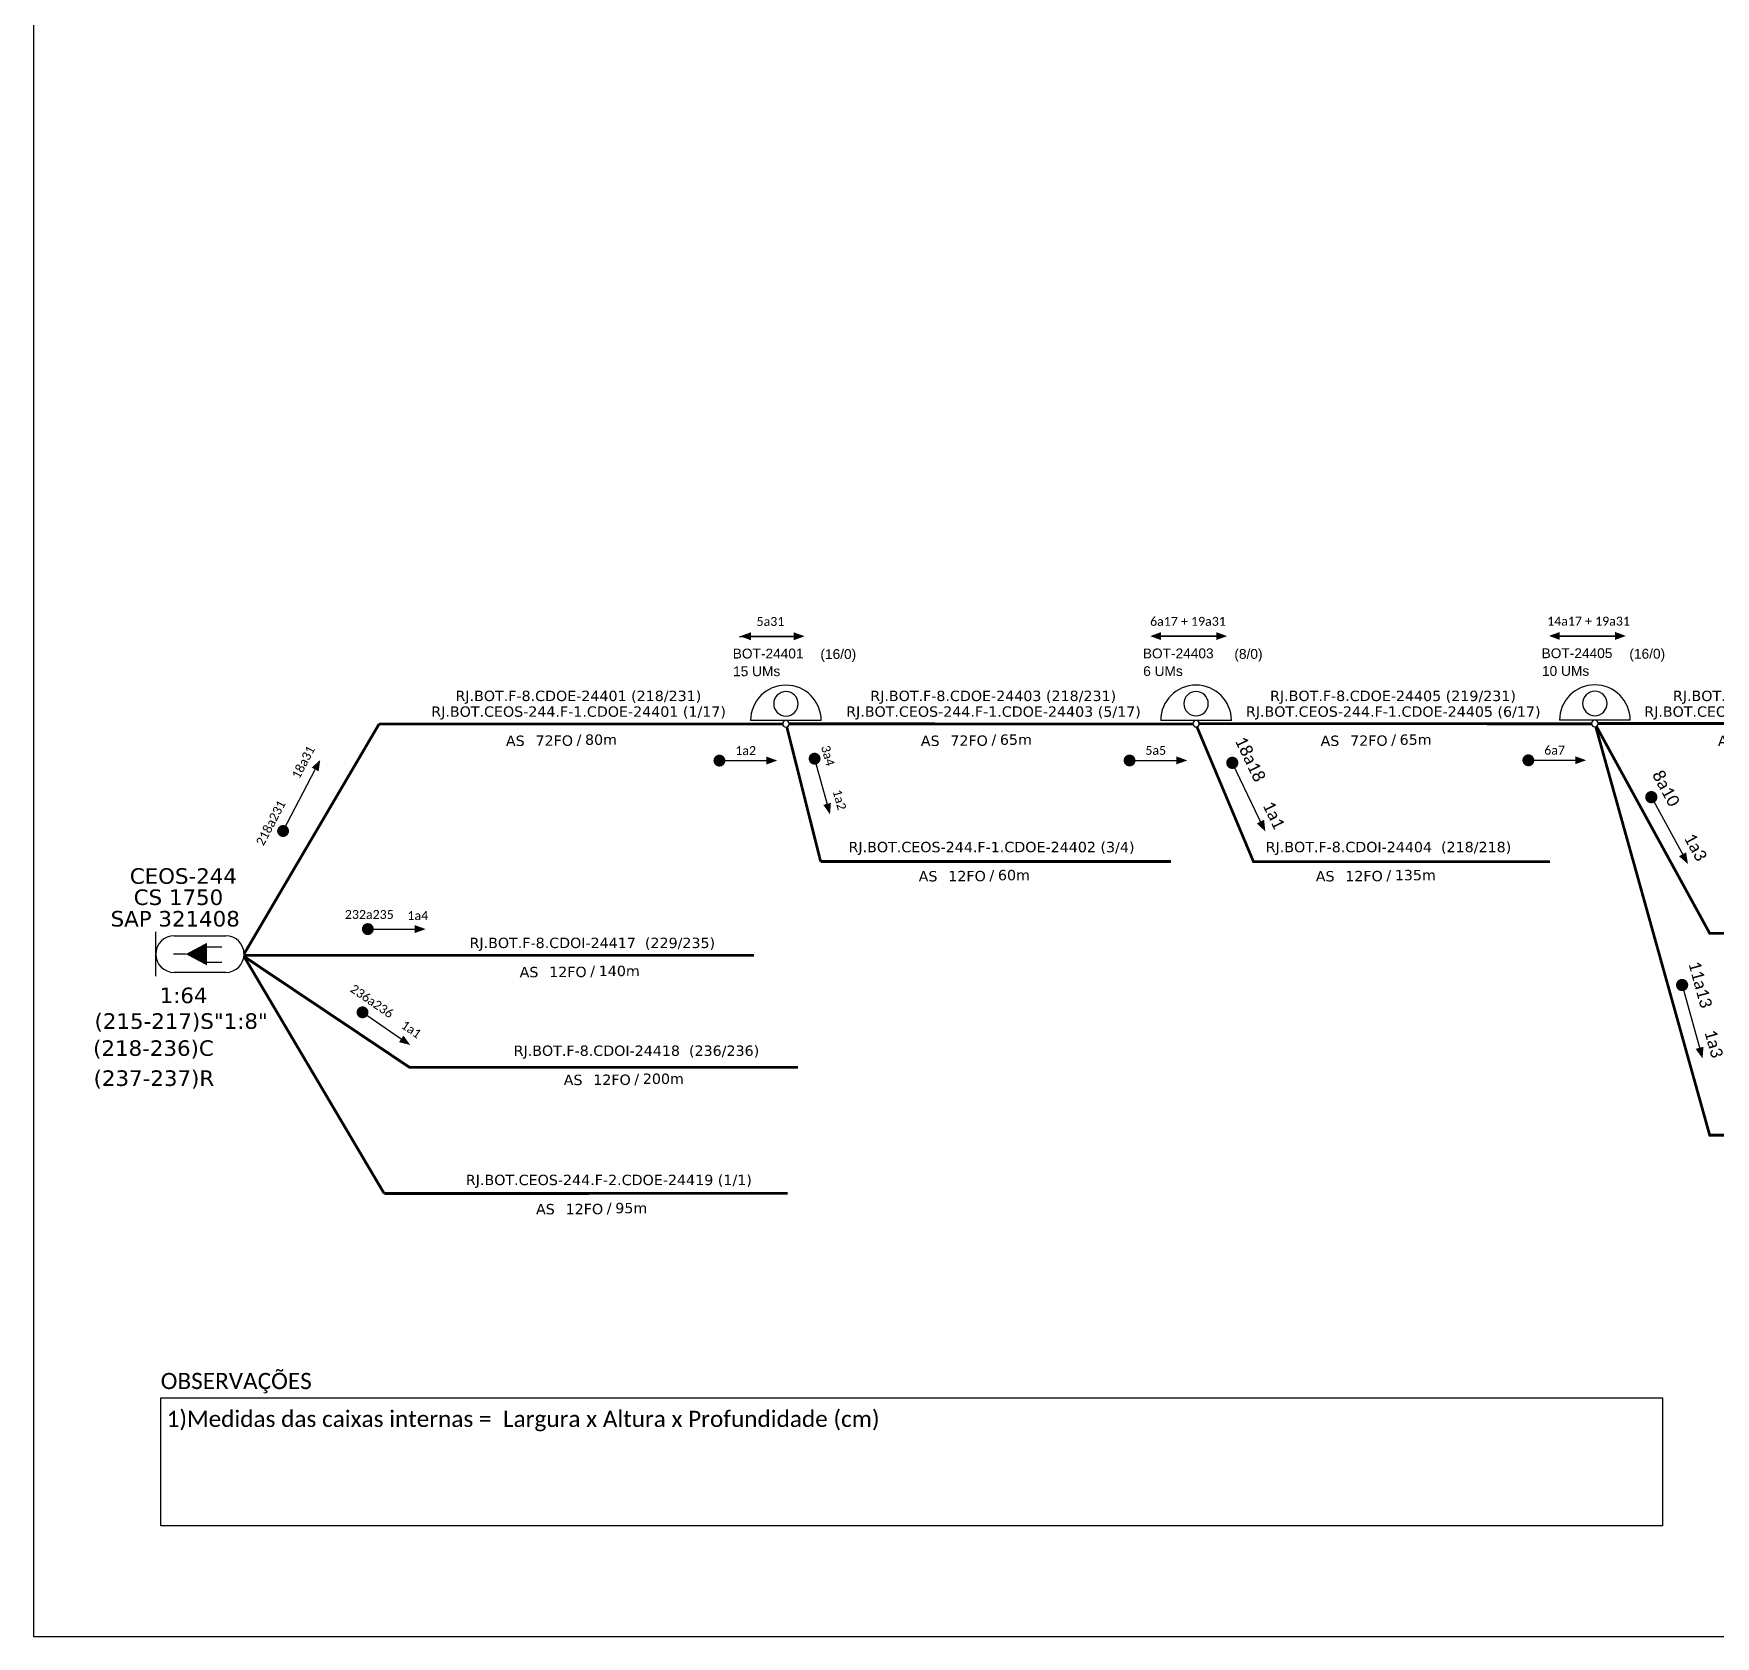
# Model space of a CAD drawing. Extents: x -4 to 837, y 1 to 595.
# Drawn here: x -3.8 to 307.8, y 1.3 to 298.3 of the extents above; entities that cross this region are included whole.
import ezdxf
from ezdxf.enums import TextEntityAlignment as Align

# ---------------------------------------------------------------- set-up
doc = ezdxf.new("R2010")
doc.units = 0
for name, color, linetype, lineweight in [("20.0-LEGENDA DOS CDO'S", 1, 'Continuous', 0), ('20.1-CDO_INTERIOR', 1, 'Continuous', 0), ('20.2-CDO_POSTE', 1, 'Continuous', 5), ('40.1-ETIQUETAS', 1, 'Continuous', 20)]:
    doc.layers.add(name, color=color, linetype=linetype, lineweight=lineweight)
for name, color, linetype in [('20.4-CEOS', 1, 'Continuous'), ('CAP a instalar', 1, 'Continuous'), ('CD a instalar', 1, 'Continuous'), ('SETA', 7, 'Continuous'), ('texto', 255, 'Continuous')]:
    doc.layers.add(name, color=color, linetype=linetype)
doc.styles.add('ARIAL', font='arial.ttf')
doc.styles.add('siredit', font='verdana.ttf')
doc.styles.add('WMF-Calibri0', font='calibri.ttf')
doc.linetypes.add('FENCELINE1', pattern='A,0.25,-0.1,[133,ltypeshp.shx,S=0.1,R=0,X=-0.1,Y=0],-0.1,1', length=1.45)

# ---------------------------------------------------------------- blocks, each defined once
blk = doc.blocks.new('CEOS_RP_CT_DRT')
at = {"layer": '20.4-CEOS', "color": 0}
for p, q in [((-4.54, 1.19), (-1.19, 1.19)), ((-1.19, -1.19), (-4.54, -1.19))]:
    blk.add_line(p, q, dxfattribs=at)
for points in [[(-5.73, -1.43), (-5.73, 1.44)], [(-3.79, 0), (-4.59, 0)], [(-2.47, 0.48), (-1.45, 0.48)], [(-2.47, -0.52), (-1.45, -0.52)]]:
    blk.add_lwpolyline(points, dxfattribs=at)
blk.add_lwpolyline([(-3.79, 0, 0, 1.47, 0), (-2.41, 0, 1.47, 1.47, 0)], format="xyseb", dxfattribs=at)
for centre, start, end in [((-4.54, 0), 90, 270), ((-1.19, 0), 270, 90)]:
    blk.add_arc(centre, 1.19, start, end, dxfattribs=at)
at = {"layer": '20.4-CEOS', "color": 7, "style": 'siredit'}
for tag, p in [('Nº_DA_CEOS', (-2.86, 5.6)), ('LOCAL', (-2.86, 4.24)), ('SAP', (-2.86, 2.78)), ('RACIO_SPLITAGEM', (-2.86, -1.88)), ('FIBRAS_SPLITTER', (-2.86, -3.58)), ('FIBRAS_TOP_C', (-2.86, -5.08)), ('RESERVA_FINAIS', (-2.86, -6.39))]:
    blk.add_attdef(tag, text='', height=1.01, dxfattribs=at).set_placement(p, align=Align.TOP_CENTER)
blk = doc.blocks.new('ETIQUETA_RS5F')
at = {"layer": '40.1-ETIQUETAS', "color": 0, "style": 'siredit'}
blk.add_text('/', height=1.5, dxfattribs=at).set_placement((1.58, -1.95), align=Align.MIDDLE_RIGHT)
for tag, p in [('ETIQUETA_R_PRIMARIA', (1.21, 4.1)), ('ETIQUETA_R_SECUNDARIA', (1.21, 2.1)), ('F_ATIVAS/F_MORTAS', (1.14, -4.24))]:
    blk.add_attdef(tag, text='', height=1.5, dxfattribs=at).set_placement(p, align=Align.MIDDLE_CENTER)
for tag, p in [('TIPO_CABO', (-6.58, -2.12)), ('CAP_CABO', (0.4, -2.09))]:
    blk.add_attdef(tag, text='', height=1.5, dxfattribs=at).set_placement(p, align=Align.MIDDLE_RIGHT)
blk.add_attdef('METROS', text='', height=1.5, dxfattribs=at).set_placement((2.14, -1.95), align=Align.MIDDLE_LEFT)
for tag, p in [('FUSÃO_1', (0.85, -8.39)), ('FUSÃO_2', (0.85, -10.6)), ('FUSÃO_3', (0.85, -12.93)), ('FUSÃO_4', (0.85, -15.14)), ('FUSÃO_5', (0.85, -17.16))]:
    blk.add_attdef(tag, text='', height=1.5, dxfattribs=at).set_placement(p, align=Align.CENTER)
blk = doc.blocks.new('CDOE-TEXTO PADRÃO')
at = {"layer": "20.0-LEGENDA DOS CDO'S", "color": 0, "style": 'ARIAL'}
for tag, p in [('CDO_N', (0.49, 7.39)), ('CORDOALHA', (0.5, 4.33)), ('SAP', (0.51, 1.67)), ('SPLITER_1', (0.59, -0.91)), ('SPLITER_2', (0.6, -3.55)), ('(XX-XX_F)S', (0.54, -8.29)), ('(XX-XX_L)S', (0.55, -10.83)), ('UMS', (0.55, -13.15))]:
    blk.add_attdef(tag, p, '', height=1.7, rotation=0.118, dxfattribs=at)
blk.add_attdef('FIBRAS_UTILIZADAS', text='', height=1.7, rotation=0.118, dxfattribs=at).set_placement((19.77, 7.43), align=Align.CENTER)

msp = doc.modelspace()

# ---------------------------------------------------------------- linework, layer by layer
for p, q in [((-3.83, 595.26), (-3.83, 1.26)), ((-3.83, 1.26), (837.17, 1.26))]:
    msp.add_line(p, q)
at = {"color": 7}
for p, q in [((142.1, 170.97), (129.01, 170.97)), ((218.08, 170.99), (205, 170.99)), ((291.97, 171.03), (278.89, 171.03))]:
    msp.add_line(p, q, dxfattribs=at)
for points, const_width in [([(122.68, 163.54, 1), (123.78, 163.54, 1)], 1.1), ([(140.72, 164.43, 1), (141.01, 163.37, 1)], 1.1), ([(198.67, 163.57, 1), (199.77, 163.57, 1)], 1.1), ([(218.01, 163.64, 1), (218.5, 162.62, 1)], 1.13), ([(272.56, 163.6, 1), (273.66, 163.6, 1)], 1.1), ([(295.74, 157.32, 1), (296.05, 156.23, 1)], 1.13), ([(42.13, 150.01, 1), (42.64, 150.99, 1)], 1.1), ([(301.44, 122.5, 1), (301.75, 121.41, 1)], 1.13)]:
    msp.add_lwpolyline(points, format="xyb", close=True, dxfattribs=dict(at, const_width=const_width))
at = {"const_width": 1.1}
for points in [[(57.54, 132.33, 1), (58.64, 132.32, 1)], [(56.65, 117.21, 1), (57.56, 116.59, 1)]]:
    msp.add_lwpolyline(points, format="xyb", close=True, dxfattribs=at)
at = {"color": 0}
msp.add_lwpolyline([(19.73, 45.46), (297.98, 45.46), (297.98, 21.75), (19.73, 21.75)], close=True, dxfattribs=at)
at = {"color": 7}
for centre, major_axis, start_param, end_param in [((135.55, 170.97), (-4.63, 4.63), 3.926991, 7.068583), ((135.55, 174.07), (-1.6, 1.6), 3.926991, 10.210176), ((211.54, 170.99), (-4.63, 4.63), 3.926991, 7.068583), ((211.54, 174.1), (-1.6, 1.6), 3.926991, 10.210176), ((285.43, 171.03), (-4.63, 4.63), 3.926991, 7.068583), ((285.43, 174.13), (-1.6, 1.6), 3.926991, 10.210176), ((135.56, 170.36), (0.428, 0.428), 5.497787, 11.780972), ((211.54, 170.39), (0.428, 0.428), 5.497787, 11.780972), ((285.43, 170.42), (0.428, 0.428), 5.497787, 11.780972)]:
    msp.add_ellipse(centre, major_axis=major_axis, ratio=1, start_param=start_param, end_param=end_param, dxfattribs=at)
at = {"layer": 'CAP a instalar', "color": 7, "linetype": 'FENCELINE1', "ltscale": 5, "const_width": 0.513}
for points in [[(35.15, 127.69), (60.18, 170.33)], [(60.18, 170.33), (134.95, 170.31)], [(136.16, 170.36), (210.94, 170.33)], [(212.15, 170.39), (284.83, 170.36)], [(286.04, 170.42), (353.68, 170.42)], [(141.98, 144.85), (206.89, 144.85)], [(35.15, 127.25), (61.12, 83.32)], [(61.12, 83.32), (135.89, 83.35)]]:
    msp.add_lwpolyline(points, dxfattribs=at)
at = {"layer": 'CAP a instalar', "color": 7, "linetype": 'FENCELINE1', "ltscale": 5.3, "const_width": 0.513}
msp.add_lwpolyline([(141.98, 144.85), (135.72, 169.78)], dxfattribs=at)
at = {"layer": 'CD a instalar', "color": 8, "linetype": 'FENCELINE1', "ltscale": 5, "const_width": 0.513}
for points in [[(277.12, 144.8), (222.19, 144.8), (211.7, 169.8)], [(366.22, 94.13), (306.71, 94.13), (285.59, 169.84)], [(365.36, 131.54), (306.71, 131.54), (285.72, 169.89)], [(129.61, 127.47), (35.15, 127.47)], [(137.78, 106.71), (65.8, 106.71), (35.15, 127.25)]]:
    msp.add_lwpolyline(points, dxfattribs=at)
at = {"layer": 'SETA', "color": 7}
for points in [[(126.94, 186.52), (136.39, 186.52)], [(128.31, 186.57), (137.76, 186.57)], [(137.76, 186.57), (128.31, 186.57)], [(204.29, 186.6), (216.04, 186.6)], [(216.04, 186.6), (204.29, 186.6)], [(278.18, 186.63), (289.93, 186.63)], [(289.93, 186.63), (278.18, 186.63)], [(123.23, 163.54), (132.69, 163.54)], [(199.22, 163.57), (208.67, 163.57)], [(218.26, 163.13), (223.94, 151.28)], [(273.11, 163.6), (282.56, 163.6)], [(42.38, 150.5), (48.36, 161.88)], [(295.9, 156.77), (302.2, 145.24)], [(301.59, 121.95), (305.11, 109.29)]]:
    msp.add_lwpolyline(points, dxfattribs=at)
at = {"layer": 'SETA'}
for points in [[(140.86, 163.9), (143.37, 154.79)], [(58.09, 132.32), (67.55, 132.31)], [(57.1, 116.9), (64.9, 111.54)]]:
    msp.add_lwpolyline(points, dxfattribs=at)
at = {"layer": 'SETA', "color": 7}
for points in [[(129.06, 187.32), (127.05, 186.59), (129.06, 185.85)], [(137, 187.32), (139.02, 186.59), (137, 185.85)], [(205.05, 187.35), (203.04, 186.61), (205.05, 185.88)], [(215.28, 187.35), (217.29, 186.61), (215.28, 185.88)], [(278.94, 187.38), (276.93, 186.65), (278.94, 185.91)], [(289.17, 187.38), (291.19, 186.65), (289.17, 185.91)], [(47.68, 162.24), (49.27, 163.68), (48.98, 161.56)], [(131.93, 164.29), (133.94, 163.55), (131.93, 162.82)], [(207.91, 164.31), (209.93, 163.58), (207.91, 162.85)], [(281.8, 164.35), (283.82, 163.61), (281.8, 162.88)], [(224.15, 152.58), (224.38, 150.39), (222.8, 151.92)], [(302.34, 146.55), (302.68, 144.37), (301.02, 145.82)], [(305.55, 110.53), (305.39, 108.34), (304.1, 110.12)]]:
    msp.add_solid(points, dxfattribs=at)
at = {"layer": 'SETA'}
for points in [[(143.89, 155.72), (143.72, 153.58), (142.48, 155.33)], [(66.79, 133.06), (68.8, 132.32), (66.79, 131.59)], [(64.69, 112.59), (65.94, 110.84), (63.86, 111.38)]]:
    msp.add_solid(points, dxfattribs=at)

# ---------------------------------------------------------------- block references
at = {"layer": '20.2-CDO_POSTE', "color": 7}
ref = msp.add_blockref('CDOE-TEXTO PADRÃO', (133.5, 170.29), dxfattribs=dict(at, xscale=1.069200003147125, yscale=1.069200003147125, zscale=1.069200003147125))
ref.add_attrib('CDO_N', 'BOT-24401', (125.7, 182.46), dxfattribs={"layer": "20.0-LEGENDA DOS CDO'S", "color": 0, "height": 1.817, "rotation": 0.118, "style": 'ARIAL'})
ref.add_attrib('CORDOALHA', '15 UMs', (125.76, 179.18), dxfattribs={"layer": '20.1-CDO_INTERIOR', "color": 0, "height": 1.817, "rotation": 0.118, "style": 'ARIAL'})
ref.add_attrib('FIBRAS_UTILIZADAS', '       (16/0)', dxfattribs={"layer": "20.0-LEGENDA DOS CDO'S", "color": 0, "height": 1.8175, "rotation": 0.118, "style": 'ARIAL'}).set_placement((142.79, 182.37), align=Align.CENTER)
ref = msp.add_blockref('CDOE-TEXTO PADRÃO', (209.48, 170.31), dxfattribs=dict(at, xscale=1.069200003147125, yscale=1.069200003147125, zscale=1.069200003147125))
ref.add_attrib('CDO_N', 'BOT-24403', (201.68, 182.49), dxfattribs={"layer": "20.0-LEGENDA DOS CDO'S", "color": 0, "height": 1.817, "rotation": 0.118, "style": 'ARIAL'})
ref.add_attrib('CORDOALHA', '6 UMs', (201.75, 179.21), dxfattribs={"layer": '20.1-CDO_INTERIOR', "color": 0, "height": 1.817, "rotation": 0.118, "style": 'ARIAL'})
ref.add_attrib('FIBRAS_UTILIZADAS', '       (8/0)', dxfattribs={"layer": "20.0-LEGENDA DOS CDO'S", "color": 0, "height": 1.8175, "rotation": 0.118, "style": 'ARIAL'}).set_placement((218.78, 182.4), align=Align.CENTER)
ref = msp.add_blockref('CDOE-TEXTO PADRÃO', (283.37, 170.34), dxfattribs=dict(at, xscale=1.069200003147125, yscale=1.069200003147125, zscale=1.069200003147125))
ref.add_attrib('CDO_N', 'BOT-24405', (275.57, 182.52), dxfattribs={"layer": "20.0-LEGENDA DOS CDO'S", "color": 0, "height": 1.817, "rotation": 0.118, "style": 'ARIAL'})
ref.add_attrib('CORDOALHA', '10 UMs', (275.64, 179.24), dxfattribs={"layer": '20.1-CDO_INTERIOR', "color": 0, "height": 1.817, "rotation": 0.118, "style": 'ARIAL'})
ref.add_attrib('FIBRAS_UTILIZADAS', '       (16/0)', dxfattribs={"layer": "20.0-LEGENDA DOS CDO'S", "color": 0, "height": 1.8175, "rotation": 0.118, "style": 'ARIAL'}).set_placement((292.67, 182.43), align=Align.CENTER)
at = {"layer": '20.4-CEOS', "color": 7}
ref = msp.add_blockref('CEOS_RP_CT_DRT', (35.16, 127.69), dxfattribs=dict(at, xscale=2.853398852348328, yscale=2.853398852348328, zscale=2.853398852348328))
ref.add_attrib('Nº_DA_CEOS', 'CEOS-244', dxfattribs={"color": 7, "height": 2.881, "style": 'siredit'}).set_placement((23.91, 143.6), align=Align.TOP_CENTER)
ref.add_attrib('LOCAL', 'CS 1750', dxfattribs={"color": 7, "height": 2.881, "style": 'siredit'}).set_placement((23, 139.67), align=Align.TOP_CENTER)
ref.add_attrib('SAP', 'SAP 321408', dxfattribs={"color": 7, "height": 2.881, "style": 'siredit'}).set_placement((22.4, 135.68), align=Align.TOP_CENTER)
ref.add_attrib('RACIO_SPLITAGEM', '1:64', dxfattribs={"color": 7, "height": 2.881, "style": 'siredit'}).set_placement((23.94, 121.48), align=Align.TOP_CENTER)
ref.add_attrib('FIBRAS_SPLITTER', '(215-217)S"1:8"', dxfattribs={"color": 7, "height": 2.881, "style": 'siredit'}).set_placement((23.5, 116.72), align=Align.TOP_CENTER)
ref.add_attrib('FIBRAS_TOP_C', '(218-236)C', dxfattribs={"color": 7, "height": 2.881, "style": 'siredit'}).set_placement((18.37, 111.71), align=Align.TOP_CENTER)
ref.add_attrib('RESERVA_FINAIS', '(237-237)R', dxfattribs={"color": 7, "height": 2.881, "style": 'siredit'}).set_placement((18.45, 106.14), align=Align.TOP_CENTER)
at = {"layer": '40.1-ETIQUETAS', "color": 7}
ref = msp.add_blockref('ETIQUETA_RS5F', (95.63, 169.93), dxfattribs=dict(at, xscale=1.280902120836367, yscale=1.280902120836367, zscale=1.280902120836367))
ref.add_attrib('ETIQUETA_R_PRIMARIA', 'RJ.BOT.F-8.CDOE-24401 (218/231)', dxfattribs={"color": 0, "height": 1.9214, "style": 'siredit'}).set_placement((97.1, 175.54), align=Align.MIDDLE_CENTER)
ref.add_attrib('ETIQUETA_R_SECUNDARIA', 'RJ.BOT.CEOS-244.F-1.CDOE-24401 (1/17)', dxfattribs={"color": 0, "height": 1.9214, "style": 'siredit'}).set_placement((97.14, 172.63), align=Align.MIDDLE_CENTER)
ref.add_attrib('TIPO_CABO', 'AS', dxfattribs={"color": 0, "height": 1.921, "style": 'siredit'}).set_placement((87.15, 167.22), align=Align.MIDDLE_RIGHT)
ref.add_attrib('CAP_CABO', '72FO', dxfattribs={"color": 0, "height": 1.921, "style": 'siredit'}).set_placement((96.1, 167.25), align=Align.MIDDLE_RIGHT)
ref.add_attrib('METROS', '80m', dxfattribs={"color": 0, "height": 1.921, "style": 'siredit'}).set_placement((98.33, 167.43), align=Align.MIDDLE_LEFT)
ref = msp.add_blockref('ETIQUETA_RS5F', (172.49, 169.93), dxfattribs=dict(at, xscale=1.280902120836367, yscale=1.280902120836367, zscale=1.280902120836367))
ref.add_attrib('ETIQUETA_R_PRIMARIA', 'RJ.BOT.F-8.CDOE-24403 (218/231)', dxfattribs={"color": 0, "height": 1.9214, "style": 'siredit'}).set_placement((173.96, 175.54), align=Align.MIDDLE_CENTER)
ref.add_attrib('ETIQUETA_R_SECUNDARIA', 'RJ.BOT.CEOS-244.F-1.CDOE-24403 (5/17)', dxfattribs={"color": 0, "height": 1.9214, "style": 'siredit'}).set_placement((174.01, 172.63), align=Align.MIDDLE_CENTER)
ref.add_attrib('TIPO_CABO', 'AS', dxfattribs={"color": 0, "height": 1.921, "style": 'siredit'}).set_placement((164.02, 167.22), align=Align.MIDDLE_RIGHT)
ref.add_attrib('CAP_CABO', '72FO', dxfattribs={"color": 0, "height": 1.921, "style": 'siredit'}).set_placement((172.96, 167.25), align=Align.MIDDLE_RIGHT)
ref.add_attrib('METROS', '65m', dxfattribs={"color": 0, "height": 1.921, "style": 'siredit'}).set_placement((175.2, 167.43), align=Align.MIDDLE_LEFT)
ref = msp.add_blockref('ETIQUETA_RS5F', (246.56, 169.93), dxfattribs=dict(at, xscale=1.280902120836367, yscale=1.280902120836367, zscale=1.280902120836367))
ref.add_attrib('ETIQUETA_R_PRIMARIA', 'RJ.BOT.F-8.CDOE-24405 (219/231)', dxfattribs={"color": 0, "height": 1.9214, "style": 'siredit'}).set_placement((248.03, 175.54), align=Align.MIDDLE_CENTER)
ref.add_attrib('ETIQUETA_R_SECUNDARIA', 'RJ.BOT.CEOS-244.F-1.CDOE-24405 (6/17)', dxfattribs={"color": 0, "height": 1.9214, "style": 'siredit'}).set_placement((248.07, 172.63), align=Align.MIDDLE_CENTER)
ref.add_attrib('TIPO_CABO', 'AS', dxfattribs={"color": 0, "height": 1.921, "style": 'siredit'}).set_placement((238.09, 167.22), align=Align.MIDDLE_RIGHT)
ref.add_attrib('CAP_CABO', '72FO', dxfattribs={"color": 0, "height": 1.921, "style": 'siredit'}).set_placement((247.03, 167.25), align=Align.MIDDLE_RIGHT)
ref.add_attrib('METROS', '65m', dxfattribs={"color": 0, "height": 1.921, "style": 'siredit'}).set_placement((249.26, 167.43), align=Align.MIDDLE_LEFT)
ref = msp.add_blockref('ETIQUETA_RS5F', (320.18, 169.93), dxfattribs=dict(at, xscale=1.280902120836367, yscale=1.280902120836367, zscale=1.280902120836367))
ref.add_attrib('ETIQUETA_R_PRIMARIA', 'RJ.BOT.F-8.CEO-24401 (219/131)', dxfattribs={"color": 0, "height": 1.9214, "style": 'siredit'}).set_placement((321.65, 175.54), align=Align.MIDDLE_CENTER)
ref.add_attrib('ETIQUETA_R_SECUNDARIA', 'RJ.BOT.CEOS-244.F-1.CEO-24401 (14/17)', dxfattribs={"color": 0, "height": 1.9214, "style": 'siredit'}).set_placement((321.7, 172.63), align=Align.MIDDLE_CENTER)
ref.add_attrib('TIPO_CABO', 'AS', dxfattribs={"color": 0, "height": 1.921, "style": 'siredit'}).set_placement((311.71, 167.22), align=Align.MIDDLE_RIGHT)
ref.add_attrib('CAP_CABO', '72FO', dxfattribs={"color": 0, "height": 1.921, "style": 'siredit'}).set_placement((320.65, 167.25), align=Align.MIDDLE_RIGHT)
ref.add_attrib('METROS', '55m', dxfattribs={"color": 0, "height": 1.921, "style": 'siredit'}).set_placement((322.89, 167.43), align=Align.MIDDLE_LEFT)
ref = msp.add_blockref('ETIQUETA_RS5F', (172.12, 144.83), dxfattribs=dict(at, xscale=1.283, yscale=1.283, zscale=1.283))
ref.add_attrib('ETIQUETA_R_SECUNDARIA', 'RJ.BOT.CEOS-244.F-1.CDOE-24402 (3/4)', dxfattribs={"color": 0, "height": 1.9245, "style": 'siredit'}).set_placement((173.64, 147.53), align=Align.MIDDLE_CENTER)
ref.add_attrib('TIPO_CABO', 'AS', dxfattribs={"color": 0, "height": 1.925, "style": 'siredit'}).set_placement((163.63, 142.12), align=Align.MIDDLE_RIGHT)
ref.add_attrib('CAP_CABO', '12FO', dxfattribs={"color": 0, "height": 1.925, "style": 'siredit'}).set_placement((172.59, 142.15), align=Align.MIDDLE_RIGHT)
ref.add_attrib('METROS', '60m', dxfattribs={"color": 0, "height": 1.925, "style": 'siredit'}).set_placement((174.83, 142.33), align=Align.MIDDLE_LEFT)
ref = msp.add_blockref('ETIQUETA_RS5F', (101.22, 83.14), dxfattribs=dict(at, xscale=1.283, yscale=1.283, zscale=1.283))
ref.add_attrib('ETIQUETA_R_SECUNDARIA', 'RJ.BOT.CEOS-244.F-2.CDOE-24419 (1/1)', dxfattribs={"color": 0, "height": 1.9245, "style": 'siredit'}).set_placement((102.74, 85.84), align=Align.MIDDLE_CENTER)
ref.add_attrib('TIPO_CABO', 'AS', dxfattribs={"color": 0, "height": 1.925, "style": 'siredit'}).set_placement((92.73, 80.43), align=Align.MIDDLE_RIGHT)
ref.add_attrib('CAP_CABO', '12FO', dxfattribs={"color": 0, "height": 1.925, "style": 'siredit'}).set_placement((101.69, 80.45), align=Align.MIDDLE_RIGHT)
ref.add_attrib('METROS', '95m', dxfattribs={"color": 0, "height": 1.925, "style": 'siredit'}).set_placement((103.93, 80.63), align=Align.MIDDLE_LEFT)
at = {"layer": 'CD a instalar', "color": 8, "linetype": 'FENCELINE1', "ltscale": 5}
ref = msp.add_blockref('ETIQUETA_RS5F', (245.67, 144.83), dxfattribs=dict(at, xscale=1.280902120837365, yscale=1.280902120837365, zscale=1.280902120837365))
ref.add_attrib('ETIQUETA_R_SECUNDARIA', 'RJ.BOT.F-8.CDOI-24404  (218/218)', dxfattribs={"layer": '40.1-ETIQUETAS', "color": 0, "height": 1.9214, "style": 'siredit'}).set_placement((247.19, 147.53), align=Align.MIDDLE_CENTER)
ref.add_attrib('TIPO_CABO', 'AS', dxfattribs={"layer": '40.1-ETIQUETAS', "color": 0, "height": 1.921, "style": 'siredit'}).set_placement((237.2, 142.12), align=Align.MIDDLE_RIGHT)
ref.add_attrib('CAP_CABO', '12FO', dxfattribs={"layer": '40.1-ETIQUETAS', "color": 0, "height": 1.921, "style": 'siredit'}).set_placement((246.14, 142.15), align=Align.MIDDLE_RIGHT)
ref.add_attrib('METROS', '135m', dxfattribs={"layer": '40.1-ETIQUETAS', "color": 0, "height": 1.921, "style": 'siredit'}).set_placement((248.37, 142.33), align=Align.MIDDLE_LEFT)
ref = msp.add_blockref('ETIQUETA_RS5F', (98.16, 127.07), dxfattribs=dict(at, xscale=1.280902120837365, yscale=1.280902120837365, zscale=1.280902120837365))
ref.add_attrib('ETIQUETA_R_SECUNDARIA', 'RJ.BOT.F-8.CDOI-24417  (229/235)', dxfattribs={"layer": '40.1-ETIQUETAS', "color": 0, "height": 1.9214, "style": 'siredit'}).set_placement((99.68, 129.77), align=Align.MIDDLE_CENTER)
ref.add_attrib('TIPO_CABO', 'AS', dxfattribs={"layer": '40.1-ETIQUETAS', "color": 0, "height": 1.921, "style": 'siredit'}).set_placement((89.69, 124.36), align=Align.MIDDLE_RIGHT)
ref.add_attrib('CAP_CABO', '12FO', dxfattribs={"layer": '40.1-ETIQUETAS', "color": 0, "height": 1.921, "style": 'siredit'}).set_placement((98.63, 124.39), align=Align.MIDDLE_RIGHT)
ref.add_attrib('METROS', '140m', dxfattribs={"layer": '40.1-ETIQUETAS', "color": 0, "height": 1.921, "style": 'siredit'}).set_placement((100.87, 124.57), align=Align.MIDDLE_LEFT)
ref = msp.add_blockref('ETIQUETA_RS5F', (106.33, 107.09), dxfattribs=dict(at, xscale=1.280902120837365, yscale=1.280902120837365, zscale=1.280902120837365))
ref.add_attrib('ETIQUETA_R_SECUNDARIA', 'RJ.BOT.F-8.CDOI-24418  (236/236)', dxfattribs={"layer": '40.1-ETIQUETAS', "color": 0, "height": 1.9214, "style": 'siredit'}).set_placement((107.85, 109.79), align=Align.MIDDLE_CENTER)
ref.add_attrib('TIPO_CABO', 'AS', dxfattribs={"layer": '40.1-ETIQUETAS', "color": 0, "height": 1.921, "style": 'siredit'}).set_placement((97.86, 104.38), align=Align.MIDDLE_RIGHT)
ref.add_attrib('CAP_CABO', '12FO', dxfattribs={"layer": '40.1-ETIQUETAS', "color": 0, "height": 1.921, "style": 'siredit'}).set_placement((106.8, 104.41), align=Align.MIDDLE_RIGHT)
ref.add_attrib('METROS', '200m', dxfattribs={"layer": '40.1-ETIQUETAS', "color": 0, "height": 1.921, "style": 'siredit'}).set_placement((109.04, 104.59), align=Align.MIDDLE_LEFT)

# ---------------------------------------------------------------- texts
at = {"style": 'WMF-Calibri0'}
msp.add_text('OBSERVAÇÕES', height=3, dxfattribs=at).set_placement((19.71, 47.08))
at = {"color": 7, "insert": (221.58, 163.81), "char_height": 2.2605, "width": 166.8764, "attachment_point": 5, "rotation": 295.5731}
msp.add_mtext('{\\fCalibri|b0|i0|c0|p34;\\C256;18a18}', dxfattribs=at)
at = {"color": 5, "char_height": 2.2605, "width": 166.8764, "attachment_point": 5}
for s, insert, rotation in [('{\\fCalibri|b0|i0|c0|p34;\\C256;8a10}', (298.63, 158.4), 298.5659), ('{\\fCalibri|b0|i0|c0|p34;\\C256;1a1}', (225.96, 153.44), 295.5731), ('{\\fCalibri|b0|i0|c0|p34;\\C256;1a3}', (304.1, 147.5), 298.5659), ('{\\fCalibri|b0|i0|c0|p34;\\C256;11a13}', (304.99, 122.04), 285.4552), ('{\\fCalibri|b0|i0|c0|p34;\\C256;1a3}', (307.48, 111.07), 285.4552)]:
    msp.add_mtext(s, dxfattribs=dict(at, insert=insert, rotation=rotation))
at = {"insert": (20.8, 43.06), "char_height": 3, "width": 277.1819, "attachment_point": 1, "style": 'WMF-Calibri0'}
msp.add_mtext('1)Medidas das caixas internas =  Largura x Altura x Profundidade (cm)', dxfattribs=at)
at = {"layer": 'texto', "color": 7, "char_height": 1.65, "width": 27.8947, "attachment_point": 5}
for s, insert in [('{\\fCalibri|b0|i0|c0|p34;\\C7;5a31}', (132.68, 189.32)), ('{\\fCalibri|b0|i0|c0|p34;\\C7;6a17 + 19a31}', (210.04, 189.34)), ('{\\fCalibri|b0|i0|c0|p34;\\C7;14a17 + 19a31}', (284.26, 189.38)), ('{\\fCalibri|b0|i0|c0|p34;\\C7;1a2}', (128.09, 165.4)), ('{\\fCalibri|b0|i0|c0|p34;\\C7;5a5}', (204.07, 165.43)), ('{\\fCalibri|b0|i0|c0|p34;\\C7;6a7}', (277.97, 165.46))]:
    msp.add_mtext(s, dxfattribs=dict(at, insert=insert))
for s, insert, rotation in [('{\\fCalibri|b0|i0|c0|p34;\\C7;18a31}', (46.14, 163.24), 62.3002), ('{\\fCalibri|b0|i0|c0|p34;\\C7;3a4}', (143.33, 164.47), 285.397), ('{\\fCalibri|b0|i0|c0|p34;\\C7;218a231}', (40.11, 151.99), 62.3002)]:
    msp.add_mtext(s, dxfattribs=dict(at, insert=insert, rotation=rotation))
at = {"layer": 'texto', "char_height": 1.65, "width": 27.8947, "attachment_point": 5}
for s, insert, rotation in [('{\\fCalibri|b0|i0|c0|p34;\\C7;1a2}', (145.48, 156.28), 285.397), ('{\\fCalibri|b0|i0|c0|p34;\\C7;232a235}', (58.36, 135.02), 359.8997), ('{\\fCalibri|b0|i0|c0|p34;\\C7;1a4}', (67.34, 134.82), 359.8997), ('{\\fCalibri|b0|i0|c0|p34;\\C7;236a236}', (58.85, 118.97), 325.4949), ('{\\fCalibri|b0|i0|c0|p34;\\C7;1a1}', (66.14, 113.73), 325.4949)]:
    msp.add_mtext(s, dxfattribs=dict(at, insert=insert, rotation=rotation))

doc.saveas('drawing.dxf')
